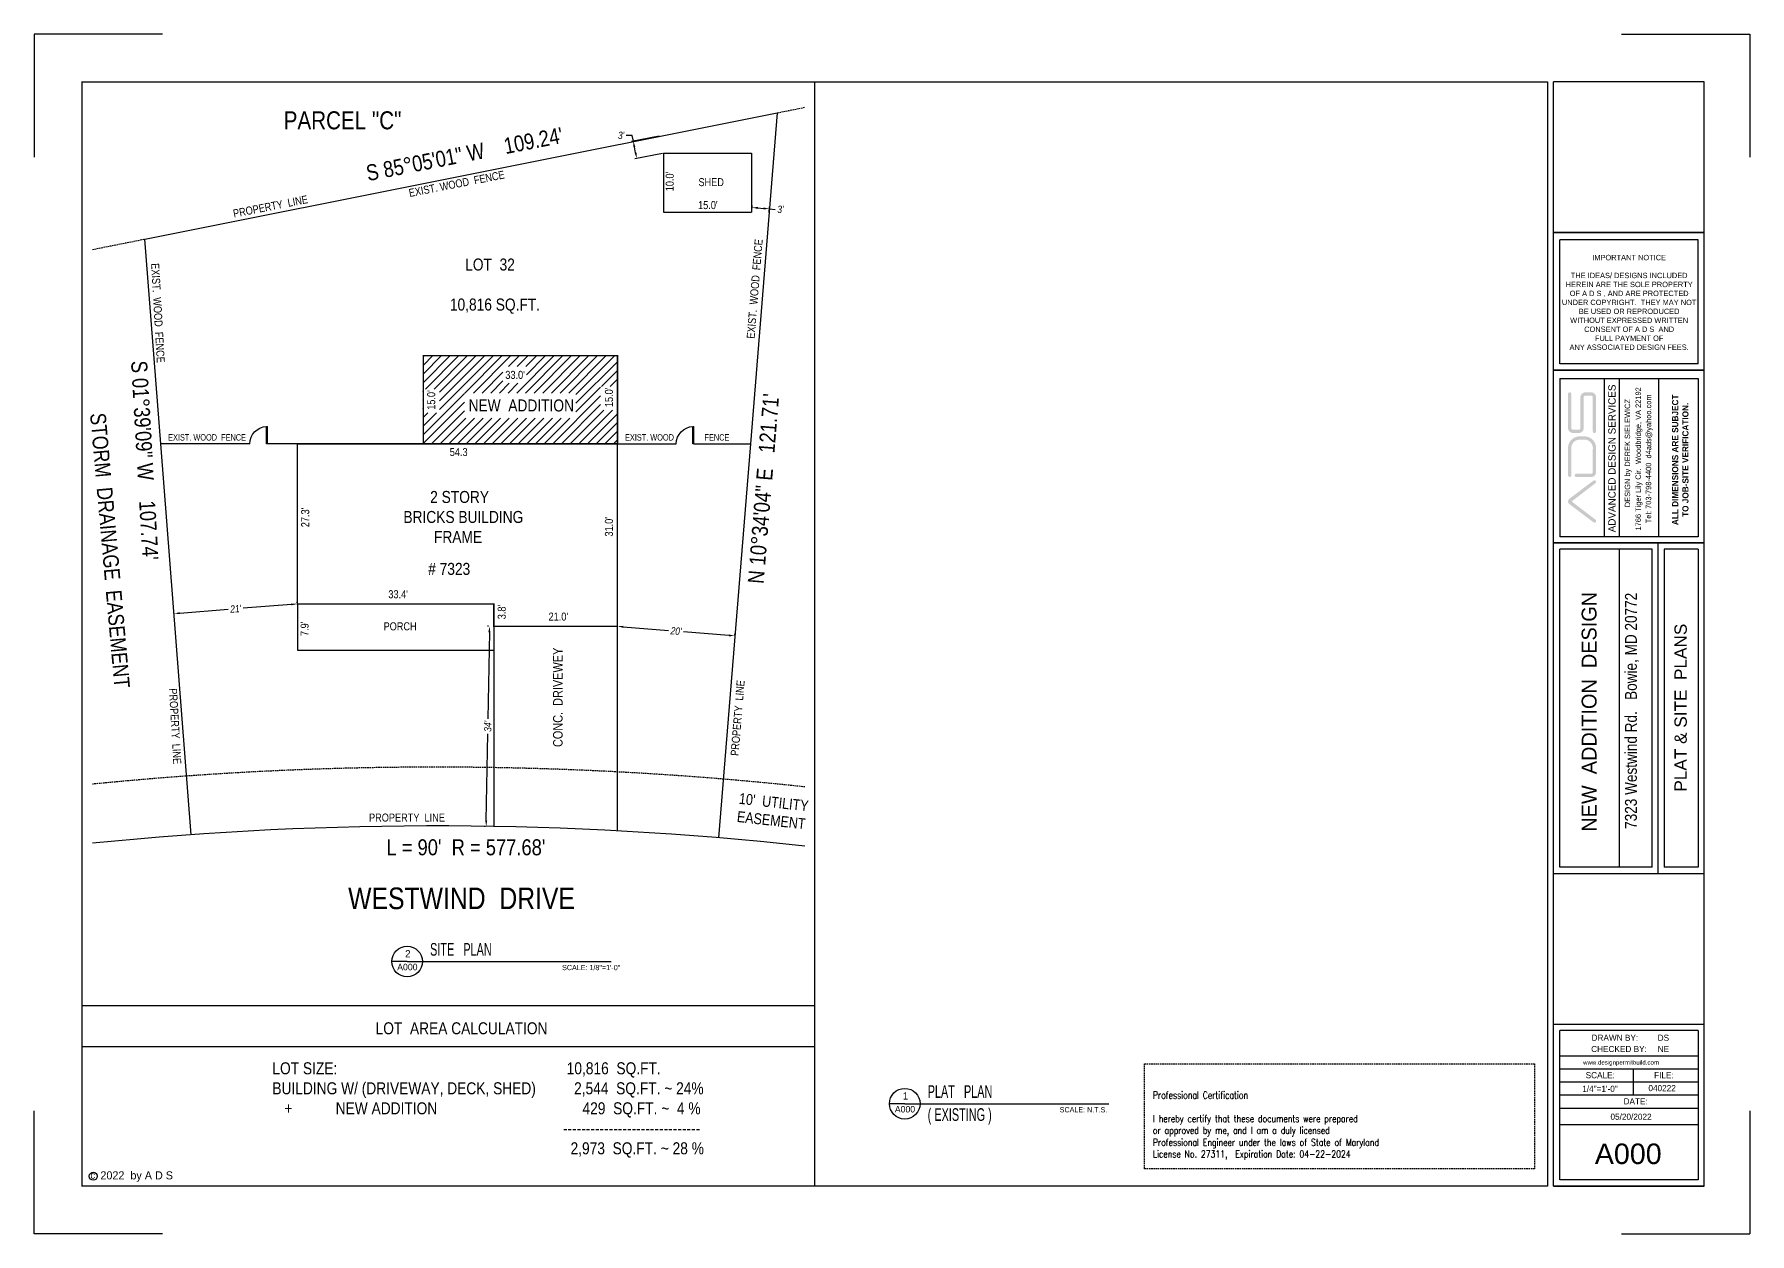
# Model space of a CAD drawing. Header units: inches. Extents: x -1842 to 12195, y -2228 to 2193.
# Drawn here: x -1842 to 1656, y -2228 to 219 of the extents above; entities that cross this region are included whole.
import ezdxf

# ---------------------------------------------------------------- set-up
doc = ezdxf.new("R2010")
doc.units = ezdxf.units.IN
doc.header["$LTSCALE"] = 6
doc.header["$MEASUREMENT"] = 0
doc.linetypes.add('DASHED', pattern=[0.75, 0.5, -0.25])
for name, color, linetype in [('FENCE', 7, 'FENCELINE2'), ('Layer1', 240, 'Continuous'), ('Title Block', 7, 'Continuous'), ('TITLES', 3, 'Continuous'), ('windows', 4, 'Continuous')]:
    doc.layers.add(name, color=color, linetype=linetype)
doc.styles.add('ARCH', font='romans.shx', dxfattribs={"width": 0.75, "height": 8})
doc.styles.add('HS-DESIGN-PLAN', font='GOTHIC.TTF', dxfattribs={"height": 0.09375})
doc.styles.add('HS-DESIGN-TTLB', font='GOTHIC.TTF')
doc.styles.add('MtXpl_Arial_Narrow', font='ARIALNI.TTF')
doc.styles.get("Standard").update_dxf_attribs({"font": 'ARIALN.TTF'})
doc.styles.add('TAGS', font='romans', dxfattribs={"width": 0.8})
doc.linetypes.add('FENCELINE2', pattern='A,0.25,-0.1,[132,ltypeshp.shx,S=0.1,R=0,X=-0.1,Y=0],-0.1,1', length=1.45)
doc.dimstyles.new('Copy of HALFDIMS', dxfattribs={"dimtxt": 15, "dimasz": 12, "dimexe": 4, "dimexo": 2, "dimgap": 4, "dimtad": 0, "dimtoh": 1, "dimdec": 0, "dimzin": 0, "dimdsep": 46, "dimlunit": 4, "dimtxsty": 'MtXpl_Arial_Narrow', "dimcen": 1, "dimclrd": 256, "dimclre": 256, "dimclrt": 256, "dimadec": 0, "dimazin": 0, "dimtfac": 1, "dimtdec": 0, "dimtofl": 0, "dimtmove": 0, "dimatfit": 3, "dimfxl": 1, "dimtfillclr": 3, "dimfrac": 2, "dimtolj": 1, "dimtzin": 0, "dimarcsym": 0})

# ---------------------------------------------------------------- blocks, each defined once
blk = doc.blocks.new('*D115')
at = {"layer": 'Defpoints', "color": 0, "transparency": 16777216}
for p in [(-343, -137), (-379.3, -143.6), (-343.7, -146.4)]:
    blk.add_point(p, dxfattribs=at)
at = {"layer": 'Title Block', "lineweight": -2, "transparency": 16777216}
for p, q in [((-379.1, -141.6), (-378.2, -130.2)), ((-366.5, -135.1), (-354.9, -136.1)), ((-343.6, -144.5), (-342.6, -133.1)), ((-343, -137), (-331, -138))]:
    blk.add_line(p, q, dxfattribs=at)
at = {"layer": 'Title Block', "transparency": 16777216}
for points in [[(-366.4, -133.1), (-366.7, -137.1), (-378.5, -134.2)], [(-354.8, -134.1), (-355.1, -138.1), (-343, -137)]]:
    blk.add_solid(points, dxfattribs=at)
at = {"layer": 'Title Block', "transparency": 16777216, "insert": (-320.5, -138), "char_height": 15, "attachment_point": 5, "style": 'MtXpl_Arial_Narrow'}
blk.add_mtext("\\A1;3'", dxfattribs=at)
blk = doc.blocks.new('*D116')
at = {"layer": 'Defpoints', "color": 0, "transparency": 16777216}
for p in [(-653.1, -988.7), (-413.7, -1008.2), (-413.7, -1008.2)]:
    blk.add_point(p, dxfattribs=at)
at = {"layer": 'Title Block', "lineweight": -2, "transparency": 16777216}
for p, q in [((-653.3, -990.7), (-653.5, -992.7)), ((-641.2, -989.7), (-548.6, -997.2)), ((-425.7, -1007.2), (-518.2, -999.7)), ((-413.5, -1006.2), (-413.4, -1004.2))]:
    blk.add_line(p, q, dxfattribs=at)
at = {"layer": 'Title Block', "transparency": 16777216}
for points in [[(-641, -987.7), (-641.3, -991.7), (-653.1, -988.7)], [(-425.5, -1005.2), (-425.8, -1009.2), (-413.7, -1008.2)]]:
    blk.add_solid(points, dxfattribs=at)
at = {"layer": 'Title Block', "transparency": 16777216, "insert": (-533.4, -998.4), "char_height": 15, "attachment_point": 5, "rotation": 355.3581, "style": 'MtXpl_Arial_Narrow'}
blk.add_mtext("\\A1;20'", dxfattribs=at)
blk = doc.blocks.new('*D117')
at = {"layer": 'Defpoints', "color": 0, "transparency": 16777216}
for p in [(-914.1, -988.7), (-920.8, -1397), (-920.8, -1397)]:
    blk.add_point(p, dxfattribs=at)
at = {"layer": 'Title Block', "lineweight": -2, "transparency": 16777216}
for p, q in [((-916.1, -988.7), (-918.1, -988.7)), ((-914.3, -1000.7), (-917.2, -1177.5)), ((-920.6, -1385), (-917.7, -1208.2)), ((-922.8, -1396.9), (-924.8, -1396.9))]:
    blk.add_line(p, q, dxfattribs=at)
at = {"layer": 'Title Block', "transparency": 16777216}
for points in [[(-916.3, -1000.7), (-912.3, -1000.7), (-914.1, -988.7)], [(-922.6, -1385), (-918.6, -1385), (-920.8, -1397)]]:
    blk.add_solid(points, dxfattribs=at)
at = {"layer": 'Title Block', "transparency": 16777216, "insert": (-917.4, -1192.8), "char_height": 15, "attachment_point": 5, "rotation": 89.0676, "style": 'MtXpl_Arial_Narrow'}
blk.add_mtext("\\A1;34'", dxfattribs=at)
blk = doc.blocks.new('*D118')
at = {"layer": 'Defpoints', "color": 0, "transparency": 16777216}
for p in [(-1305.9, -943.1), (-1557.6, -962.7), (-1557.6, -962.7)]:
    blk.add_point(p, dxfattribs=at)
at = {"layer": 'Title Block', "lineweight": -2, "transparency": 16777216}
for p, q in [((-1317.9, -944), (-1416.5, -951.7)), ((-1306.1, -941.1), (-1306.2, -939.1)), ((-1557.7, -960.7), (-1557.9, -958.7)), ((-1545.6, -961.8), (-1447, -954.1))]:
    blk.add_line(p, q, dxfattribs=at)
at = {"layer": 'Title Block', "transparency": 16777216}
for points in [[(-1318.1, -942.1), (-1317.7, -946), (-1305.9, -943.1)], [(-1545.8, -959.8), (-1545.4, -963.8), (-1557.6, -962.7)]]:
    blk.add_solid(points, dxfattribs=at)
at = {"layer": 'Title Block', "transparency": 16777216, "insert": (-1431.7, -952.9), "char_height": 15, "attachment_point": 5, "rotation": 4.4482, "style": 'MtXpl_Arial_Narrow'}
blk.add_mtext("\\A1;21'", dxfattribs=at)
blk = doc.blocks.new('*D119')
at = {"layer": 'Defpoints', "color": 0, "transparency": 16777216}
for p in [(-620.6, 1.2), (-565.9, 12), (-558.9, -23.6)]:
    blk.add_point(p, dxfattribs=at)
at = {"layer": 'Title Block', "lineweight": -2, "transparency": 16777216}
for p, q in [((-623, 13), (-635, 13)), ((-567.9, 11.6), (-624.6, 0.5)), ((-620.6, 1.2), (-623, 13)), ((-616, -22.6), (-618.3, -10.5)), ((-560.9, -24), (-617.6, -35.1))]:
    blk.add_line(p, q, dxfattribs=at)
at = {"layer": 'Title Block', "transparency": 16777216}
for points in [[(-616.4, -10.2), (-620.3, -10.9), (-620.6, 1.2)], [(-614, -22.2), (-617.9, -23), (-613.6, -34.4)]]:
    blk.add_solid(points, dxfattribs=at)
at = {"layer": 'Title Block', "transparency": 16777216, "insert": (-645.5, 13), "char_height": 15, "attachment_point": 5, "style": 'MtXpl_Arial_Narrow'}
blk.add_mtext("\\A1;3'", dxfattribs=at)
blk = doc.blocks.new('door')
at = {"layer": 'windows'}
for p, q in [((9950.3, 7178.9), (9948.6, 7178.9)), ((9948.6, 7178.9), (9948.6, 7147)), ((9950.3, 7178.9), (9948.6, 7178.9)), ((9950.3, 7178.9), (9950.3, 7147)), ((9948.6, 7147), (9950.3, 7147))]:
    blk.add_line(p, q, dxfattribs=at)
blk.add_arc((9950.3, 7178.9), 31.9, 180, 266.8995, dxfattribs=at)

msp = doc.modelspace()

# ---------------------------------------------------------------- hatches: boundary and pattern name
at = {"layer": 'Title Block'}
h = msp.add_hatch(dxfattribs=at)
h.set_pattern_fill('ANSI31', color=256, scale=100)
h.set_pattern_definition([(45, (-2433.31, -1433.854), (-8.838835, 8.838835), [])])
h.paths.add_polyline_path([(-652.9346497, -436.5184314), (-1048.9346497, -436.5184314), (-1048.9346497, -616.5184314), (-653.1346497, -616.5184314)])
h.paths.add_polyline_path([(-886.5759258, -492.8256868), (-838.4342365, -492.8256868), (-838.4342365, -458.8459376), (-886.5759258, -458.8459376)], flags=16)
h.paths.add_polyline_path([(-653.3317017, -547.6111922), (-653.3317017, -499.469503), (-687.3114508, -499.469503), (-687.3114508, -547.6111922)], flags=16)
h.paths.add_polyline_path([(-1015.8113141, -553.0667481), (-1015.8113141, -504.9250588), (-1049.7910632, -504.9250588), (-1049.7910632, -553.0667481)])
h.paths.add_polyline_path([(-964.8940793, -563.8997777), (-737.6517231, -563.8997777), (-737.6517231, -512.9301539), (-964.8940793, -512.9301539)], flags=16)
h = msp.add_hatch(color=256, dxfattribs=at)
h.paths.add_polyline_path([(1341.8517415, -696.8232502, 0.1912949762), (1343.1877018, -694.7532386), (1343.1877018, -693.459146, 0.1065363828), (1342.6305139, -692.1679068, 0.1989123674), (1340.4641313, -690.8143675), (1339.3627808, -690.8143675, 0.1139636446), (1337.9751705, -691.3891344), (1288.8156239, -728.5453908, 0.5149988252), (1288.8156239, -739.4136223), (1337.9751705, -776.5698787, 0.1139636446), (1339.3627808, -777.1446457), (1340.4641313, -777.1446457, 0.1989123674), (1342.6305139, -775.7911063, 0.1065363829), (1343.1877018, -774.4998671), (1343.1877018, -773.2057745, 0.1912949762), (1341.8517415, -771.1357629), (1295.0228858, -735.3668252, -0.5343557179), (1295.0228858, -732.592188)])
h.paths.add_polyline_path([(1333.1750005, -684.1392333, 0.4142135624), (1343.1877018, -674.126532), (1343.1877018, -627.8470589, 0.440849221), (1319.8247322, -601.1465222), (1309.3800303, -601.1465222, 0.440849221), (1286.0170607, -627.8470589), (1286.0170607, -680.8016662, 0.4142135624), (1289.3546278, -684.1392333, 0.4142135624), (1292.6921949, -680.8016662), (1292.6921949, -627.8470589, -0.4500136067), (1309.3800303, -607.8216563), (1319.8247322, -607.8216563, -0.4500136067), (1336.5125676, -627.8470589), (1336.5125676, -674.126532, -0.4142135624), (1333.1750005, -677.4640991), (1302.7048961, -677.4640991, 0.4142135624), (1299.367329, -680.8016662, 0.4142135624), (1302.7048961, -684.1392333)])
h.paths.add_polyline_path([(1311.2648141, -584.2631219, -0.4142135624), (1307.9272471, -587.6006889), (1296.029762, -587.6006889, -0.4142135624), (1292.6921949, -584.2631219), (1292.6921949, -514.6206791, 0.4142135624), (1289.3546278, -511.283112, 0.4142135624), (1286.0170607, -514.6206791), (1286.0170607, -584.2631219, 0.4142135624), (1296.029762, -594.2758231), (1307.9272471, -594.2758231, 0.4142135624), (1317.9399483, -584.2631219), (1317.9399483, -521.2958133, -0.4142135624), (1321.2775154, -517.9582462), (1333.1750005, -517.9582462, -0.4142135624), (1336.5125676, -521.2958133), (1336.5125676, -590.938256, 0.4142135624), (1339.8501347, -594.2758231, 0.4142135624), (1343.1877018, -590.938256), (1343.1877018, -521.2958133, 0.4142135624), (1333.1750005, -511.283112), (1321.2775154, -511.283112, 0.4142135624), (1311.2648141, -521.2958133)])
h = msp.add_hatch(color=256, dxfattribs=at)
h.paths.add_polyline_path([(1341.8517415, -696.8232502, 0.1912949762), (1343.1877018, -694.7532386), (1343.1877018, -693.459146, 0.1065363828), (1342.6305139, -692.1679068, 0.1989123674), (1340.4641313, -690.8143675), (1339.3627808, -690.8143675, 0.1139636446), (1337.9751705, -691.3891344), (1288.8156239, -728.5453908, 0.5149988252), (1288.8156239, -739.4136223), (1337.9751705, -776.5698787, 0.1139636446), (1339.3627808, -777.1446457), (1340.4641313, -777.1446457, 0.1989123674), (1342.6305139, -775.7911063, 0.1065363829), (1343.1877018, -774.4998671), (1343.1877018, -773.2057745, 0.1912949762), (1341.8517415, -771.1357629), (1295.0228858, -735.3668252, -0.5343557179), (1295.0228858, -732.592188)])
h.paths.add_polyline_path([(1333.1750005, -684.1392333, 0.4142135624), (1343.1877018, -674.126532), (1343.1877018, -627.8470589, 0.440849221), (1319.8247322, -601.1465222), (1309.3800303, -601.1465222, 0.440849221), (1286.0170607, -627.8470589), (1286.0170607, -680.8016662, 0.4142135624), (1289.3546278, -684.1392333, 0.4142135624), (1292.6921949, -680.8016662), (1292.6921949, -627.8470589, -0.4500136067), (1309.3800303, -607.8216563), (1319.8247322, -607.8216563, -0.4500136067), (1336.5125676, -627.8470589), (1336.5125676, -674.126532, -0.4142135624), (1333.1750005, -677.4640991), (1302.7048961, -677.4640991, 0.4142135624), (1299.367329, -680.8016662, 0.4142135624), (1302.7048961, -684.1392333)])
h.paths.add_polyline_path([(1311.2648141, -584.2631219, -0.4142135624), (1307.9272471, -587.6006889), (1296.029762, -587.6006889, -0.4142135624), (1292.6921949, -584.2631219), (1292.6921949, -514.6206791, 0.4142135624), (1289.3546278, -511.283112, 0.4142135624), (1286.0170607, -514.6206791), (1286.0170607, -584.2631219, 0.4142135624), (1296.029762, -594.2758231), (1307.9272471, -594.2758231, 0.4142135624), (1317.9399483, -584.2631219), (1317.9399483, -521.2958133, -0.4142135624), (1321.2775154, -517.9582462), (1333.1750005, -517.9582462, -0.4142135624), (1336.5125676, -521.2958133), (1336.5125676, -590.938256, 0.4142135624), (1339.8501347, -594.2758231, 0.4142135624), (1343.1877018, -590.938256), (1343.1877018, -521.2958133, 0.4142135624), (1333.1750005, -511.283112), (1321.2775154, -511.283112, 0.4142135624), (1311.2648141, -521.2958133)])

# ---------------------------------------------------------------- linework, layer by layer
for p, q in [((-1082.0087251, -1672.6680744), (-1113.2695021, -1672.6680744)), ((-1082.0087251, -1672.6680744), (-1113.2695021, -1672.6680744)), ((-1082.0087251, -1672.6680744), (-665.6163921, -1672.6680744)), ((-1082.0087251, -1672.6680744), (-665.6163921, -1672.6680744)), ((-66.9890807, -1962.7869088), (-98.2498577, -1962.7869088)), ((-66.9890807, -1962.7869088), (-98.2498577, -1962.7869088)), ((-66.9890807, -1962.7869088), (349.4032523, -1962.7869088)), ((-66.9890807, -1962.7869088), (349.4032523, -1962.7869088))]:
    msp.add_line(p, q)
msp.add_lwpolyline([(-1746.1379559, 122.020043), (1243.9805135, 122.020043), (1243.9805135, -2130.8783999), (-1746.1379559, -2130.8783999)])
at = {"const_width": 1}
msp.add_lwpolyline([(-1745.3379559, -2130.8783999), (-1745.3379559, 122.020043)], dxfattribs=at)
msp.add_lwpolyline([(-1745.3379559, -2130.8783999), (-1745.3379559, 122.020043)], dxfattribs=at)
for centre in [(-1082.0087251, -1672.6680744), (-1082.0087251, -1672.6680744), (-66.9890807, -1962.7869088), (-66.9890807, -1962.7869088)]:
    msp.add_circle(centre, 31.260777)
at = {"layer": 'FENCE'}
for p, q in [((-1617.0092674, -198.5328912), (-327.0533982, 59.0065751)), ((-327.0533982, 59.0065751), (-381.9025019, -616.5184314)), ((-1584.4932856, -616.5184314), (-1617.0092674, -198.5328912)), ((-1403.0632604, -616.5184314), (-1584.4932856, -616.5184314)), ((-1305.9346497, -616.5184314), (-1367.0632604, -616.5184314)), ((-653.1346497, -616.5184314), (-533.2775353, -616.5184314)), ((-497.2775353, -616.5184314), (-381.9025019, -616.5184314))]:
    msp.add_line(p, q, dxfattribs=at)
at = {"layer": 'Title Block'}
for p, q in [((-1580.8847059, 219.173963), (-1842.4918759, 219.173963)), ((-1580.8847059, 219.173963), (-1842.4918759, 219.173963)), ((-1580.8847059, 219.173963), (-1842.4918759, 219.173963)), ((-1580.8847059, 219.173963), (-1842.4918759, 219.173963)), ((-1580.8847059, 219.173963), (-1842.4918759, 219.173963)), ((-1580.8847059, 219.173963), (-1842.4918759, 219.173963)), ((-1842.4918759, 219.173963), (-1842.4918759, -31.806997)), ((-1842.4918759, 219.173963), (-1842.4918759, -31.806997)), ((-1842.4918759, 219.173963), (-1842.4918759, -31.806997)), ((-1842.4918759, 219.173963), (-1842.4918759, -31.806997)), ((-1580.8847059, 219.173963), (-1842.4918759, 219.173963)), ((-1580.8847059, 219.173963), (-1842.4918759, 219.173963)), ((-1580.8847059, 219.173963), (-1842.4918759, 219.173963)), ((-1580.8847059, 219.173963), (-1842.4918759, 219.173963)), ((-1580.8847059, 219.173963), (-1842.4918759, 219.173963)), ((-1580.8847059, 219.173963), (-1842.4918759, 219.173963)), ((-1842.4918759, 219.173963), (-1842.4918759, -31.806997)), ((-1842.4918759, 219.173963), (-1842.4918759, -31.806997)), ((-1842.4918759, 219.173963), (-1842.4918759, -31.806997)), ((-1842.4918759, 219.173963), (-1842.4918759, -31.806997)), ((1394.89283, 219.173963), (1656.5, 219.173963)), ((1394.89283, 219.173963), (1656.5, 219.173963)), ((1394.89283, 219.173963), (1656.5, 219.173963)), ((1394.89283, 219.173963), (1656.5, 219.173963)), ((1394.89283, 219.173963), (1656.5, 219.173963)), ((1394.89283, 219.173963), (1656.5, 219.173963)), ((1394.89283, 219.173963), (1656.5, 219.173963)), ((1394.89283, 219.173963), (1656.5, 219.173963)), ((1394.89283, 219.173963), (1656.5, 219.173963)), ((1394.89283, 219.173963), (1656.5, 219.173963)), ((1394.89283, 219.173963), (1656.5, 219.173963)), ((1656.5, 219.173963), (1656.5, -31.806997)), ((1656.5, 219.173963), (1656.5, -31.806997)), ((1656.5, 219.173963), (1656.5, -31.806997)), ((1656.5, 219.173963), (1656.5, -31.806997)), ((1656.5, 219.173963), (1656.5, -31.806997)), ((1656.5, 219.173963), (1656.5, -31.806997)), ((1656.5, 219.173963), (1656.5, -31.806997)), ((1656.5, 219.173963), (1656.5, -31.806997)), ((1656.5, 219.173963), (1656.5, -31.806997)), ((1656.5, 219.173963), (1656.5, -31.806997)), ((1656.5, 219.173963), (1656.5, -31.806997)), ((1656.5, 219.173963), (1656.5, -31.806997)), ((1656.5, 219.173963), (1656.5, -31.806997)), ((1656.5, 219.173963), (1656.5, -31.806997)), ((1656.5, 219.173963), (1656.5, -31.806997)), ((1656.5, 219.173963), (1656.5, -31.806997)), ((1656.5, 219.173963), (1656.5, -31.806997)), ((1656.5, 219.173963), (1656.5, -31.806997)), ((1656.5, 219.173963), (1656.5, -31.806997)), ((1656.5, 219.173963), (1656.5, -31.806997)), ((1656.5, 219.173963), (1656.5, -31.806997)), ((1656.5, 219.173963), (1656.5, -31.806997)), ((1656.5, 219.173963), (1656.5, -31.806997)), ((1656.5, 219.173963), (1656.5, -31.806997)), ((1656.5, 219.173963), (1656.5, -31.806997)), ((1656.5, 219.173963), (1656.5, -31.806997)), ((1656.5, 219.173963), (1656.5, -31.806997)), ((1656.5, 219.173963), (1656.5, -31.806997)), ((1656.5, 219.173963), (1656.5, -31.806997)), ((1656.5, 219.173963), (1656.5, -31.806997)), ((-1745.3379559, 122.020043), (-1745.3379559, -2130.8783999)), ((-251.0787212, 122.020043), (-251.0787212, -2130.8783999)), ((1256.6307635, -2130.8784198), (1256.6307635, 122.0200231)), ((1563.8607635, 122.0200231), (1256.6307635, 122.0200231)), ((1563.8607635, -2130.8784198), (1563.8607635, 122.0200231)), ((-558.9140555, -23.5934316), (-379.2659008, -23.5934316)), ((-558.9140555, -23.5934316), (-558.9140555, -143.5625039)), ((-379.2659008, -23.5934316), (-379.2659008, -143.5625039)), ((-558.9140555, -143.5625039), (-379.2659008, -143.5625039)), ((1256.6307635, -185.3449769), (1563.8607635, -185.3449769)), ((1256.6307635, -185.3449769), (1563.8607635, -185.3449769)), ((1256.6307635, -185.3449769), (1563.8607635, -185.3449769)), ((1256.6307635, -185.3449769), (1563.8607635, -185.3449769)), ((1563.8607635, -185.3449769), (1256.6307635, -185.3449769)), ((1269.1707635, -453.1624769), (1269.1707635, -200.5199769)), ((1551.3207635, -200.5199769), (1269.1707635, -200.5199769)), ((1269.1707635, -453.1624769), (1269.1707635, -200.5199769)), ((1551.3207635, -453.1624769), (1551.3207635, -200.5199769)), ((1551.3207635, -453.1624769), (1269.1707635, -453.1624769)), ((-1048.9346497, -616.5184314), (-1048.9346497, -460.5184314)), ((-653.1346497, -616.5184314), (-653.1346497, -460.5184314)), ((1256.6307635, -466.3449769), (1563.8607635, -466.3449769)), ((1256.6307635, -466.3449769), (1563.8607635, -466.3449769)), ((1256.6307635, -466.3449769), (1563.8607635, -466.3449769)), ((1563.8607635, -466.3449769), (1256.6307635, -466.3449769)), ((1269.2810135, -483.1624769), (1551.3207635, -483.1624769)), ((1269.2810135, -483.1624769), (1269.2810135, -806.1709754)), ((1269.2810135, -483.1624769), (1269.2810135, -806.1709754)), ((1360.3439581, -806.1709754), (1360.3439581, -483.1624769)), ((1360.3439581, -806.1709754), (1360.3439581, -483.1624769)), ((1390.8524218, -806.1709754), (1390.8524218, -483.1624769)), ((1390.8524218, -806.1709754), (1390.8524218, -483.1624769)), ((1470.8524218, -806.1709754), (1470.8524218, -483.1624769)), ((1470.8524218, -806.1709754), (1470.8524218, -483.1624769)), ((1551.3207635, -483.1624769), (1551.3207635, -806.1709754)), ((-1522.4581638, -1413.9657927), (-1584.4932856, -616.5184314)), ((-1305.9346497, -616.5184314), (-653.1346497, -616.5184314)), ((-1305.9346497, -943.1184314), (-1305.9346497, -616.5184314)), ((-677.1346497, -616.5184314), (-653.1346497, -616.5184314)), ((-653.1346497, -988.7184314), (-653.1346497, -616.5184314)), ((-381.9025019, -616.5184314), (-447.153522, -1420.1540937)), ((1256.6307635, -818.7109754), (1563.8607635, -818.7109754)), ((1256.6307635, -818.7109754), (1563.8607635, -818.7109754)), ((1563.8607635, -818.7109754), (1256.6307635, -818.7109754)), ((1551.3207635, -806.1709754), (1269.1707635, -806.1709754)), ((1269.1707635, -1480.2954348), (1269.1707635, -831.2509754)), ((1457.2707635, -831.2509754), (1269.1707635, -831.2509754)), ((1390.8124598, -1480.2954348), (1390.8124598, -831.2509754)), ((1457.2707635, -1480.2954348), (1457.2707635, -831.2509754)), ((1469.8107635, -1492.8354348), (1469.8107635, -818.7109754)), ((1551.3207635, -831.2509754), (1482.3507635, -831.2509754)), ((1482.3507635, -831.2509754), (1482.3507635, -1480.2954348)), ((1551.3207635, -831.2509754), (1551.3207635, -1480.2954348)), ((-1305.9346497, -943.1184314), (-905.1346497, -943.1184314)), ((-1305.9346497, -943.1184314), (-1305.9346497, -1037.1184314)), ((-905.1346497, -988.7184314), (-905.1346497, -943.1184314)), ((-905.1346497, -988.7184314), (-653.1346497, -988.7184314)), ((-905.1346497, -988.7184314), (-905.1346497, -1037.1184314)), ((-905.1346497, -988.7184314), (-905.1346497, -1397.0925504)), ((-653.1346497, -1406.0220987), (-653.1346497, -988.7184314)), ((-1305.9346497, -1037.1184314), (-905.1346497, -1037.1184314)), ((1256.6307635, -1492.8354348), (1563.8607635, -1492.8354348)), ((1256.6307635, -1492.8354348), (1563.8607635, -1492.8354348)), ((1457.2707635, -1480.2954348), (1269.1707635, -1480.2954348)), ((1551.3207635, -1480.2954348), (1482.3507635, -1480.2954348)), ((-251.0787212, -1762.9325828), (-1745.3379559, -1762.9325828)), ((1256.6307635, -1800.5579348), (1563.8607635, -1800.5579348)), ((1269.1707635, -1865.746074), (1269.1707635, -1813.0979348)), ((1551.3207635, -1813.0979348), (1269.1707635, -1813.0979348)), ((1551.3207635, -1813.0979348), (1551.3207635, -1865.746074)), ((-251.0787212, -1846.8574921), (-1745.3379559, -1846.8574921)), ((1269.1707635, -2118.3384198), (1269.1707635, -1865.746074)), ((1551.3207635, -1865.746074), (1269.1707635, -1865.746074)), ((1551.3207635, -1865.746074), (1551.3207635, -2118.3384198)), ((1551.3207635, -1892.393574), (1269.1707635, -1892.393574)), ((1551.3207635, -1919.041074), (1269.1707635, -1919.041074)), ((1419.2707635, -1945.688574), (1419.2707635, -1892.393574)), ((1551.3207635, -1945.688574), (1269.1707635, -1945.688574)), ((-1842.4918759, -2228.0323199), (-1842.4918759, -1977.0513599)), ((-1842.4918759, -2228.0323199), (-1842.4918759, -1977.0513599)), ((-1842.4918759, -2228.0323199), (-1842.4918759, -1977.0513599)), ((-1842.4918759, -2228.0323199), (-1842.4918759, -1977.0513599)), ((-1842.4918759, -2228.0323199), (-1842.4918759, -1977.0513599)), ((-1842.4918759, -2228.0323199), (-1842.4918759, -1977.0513599)), ((-1842.4918759, -2228.0323199), (-1842.4918759, -1977.0513599)), ((-1842.4918759, -2228.0323199), (-1842.4918759, -1977.0513599)), ((1551.3207635, -1972.336074), (1269.1707635, -1972.336074)), ((1656.5, -1977.0513599), (1656.5, -2228.0323199)), ((1656.5, -1977.0513599), (1656.5, -2228.0323199)), ((1656.5, -1977.0513599), (1656.5, -2228.0323199)), ((1656.5, -1977.0513599), (1656.5, -2228.0323199)), ((1656.5, -1977.0513599), (1656.5, -2228.0323199)), ((1656.5, -1977.0513599), (1656.5, -2228.0323199)), ((1656.5, -1977.0513599), (1656.5, -2228.0323199)), ((1656.5, -1977.0513599), (1656.5, -2228.0323199)), ((1656.5, -1977.0513599), (1656.5, -2228.0323199)), ((1656.5, -1977.0513599), (1656.5, -2228.0323199)), ((1656.5, -1977.0513599), (1656.5, -2228.0323199)), ((1656.5, -1977.0513599), (1656.5, -2228.0323199)), ((1656.5, -1977.0513599), (1656.5, -2228.0323199)), ((1656.5, -1977.0513599), (1656.5, -2228.0323199)), ((1656.5, -1977.0513599), (1656.5, -2228.0323199)), ((1656.5, -1977.0513599), (1656.5, -2228.0323199)), ((1656.5, -1977.0513599), (1656.5, -2228.0323199)), ((1656.5, -1977.0513599), (1656.5, -2228.0323199)), ((1656.5, -1977.0513599), (1656.5, -2228.0323199)), ((1656.5, -1977.0513599), (1656.5, -2228.0323199)), ((1656.5, -1977.0513599), (1656.5, -2228.0323199)), ((1656.5, -1977.0513599), (1656.5, -2228.0323199)), ((1656.5, -1977.0513599), (1656.5, -2228.0323199)), ((1656.5, -1977.0513599), (1656.5, -2228.0323199)), ((1656.5, -1977.0513599), (1656.5, -2228.0323199)), ((1656.5, -1977.0513599), (1656.5, -2228.0323199)), ((1656.5, -1977.0513599), (1656.5, -2228.0323199)), ((1656.5, -1977.0513599), (1656.5, -2228.0323199)), ((1656.5, -1977.0513599), (1656.5, -2228.0323199)), ((1656.5, -1977.0513599), (1656.5, -2228.0323199)), ((1551.3207635, -2005.9374688), (1269.1707635, -2005.9374688)), ((1256.6307635, -2130.8784198), (1563.8607635, -2130.8784198)), ((1256.6307635, -2130.8784198), (1563.8607635, -2130.8784198)), ((1256.6307635, -2130.8784198), (1563.8607635, -2130.8784198)), ((1256.6307635, -2130.8784198), (1563.8607635, -2130.8784198)), ((1563.8607635, -2130.8784198), (1256.6307635, -2130.8784198)), ((1551.3207635, -2118.3384198), (1269.2810135, -2118.3384198)), ((-1580.8847059, -2228.0323199), (-1842.4918759, -2228.0323199)), ((-1580.8847059, -2228.0323199), (-1842.4918759, -2228.0323199)), ((-1580.8847059, -2228.0323199), (-1842.4918759, -2228.0323199)), ((-1580.8847059, -2228.0323199), (-1842.4918759, -2228.0323199)), ((-1580.8847059, -2228.0323199), (-1842.4918759, -2228.0323199)), ((-1580.8847059, -2228.0323199), (-1842.4918759, -2228.0323199)), ((-1580.8847059, -2228.0323199), (-1842.4918759, -2228.0323199)), ((-1580.8847059, -2228.0323199), (-1842.4918759, -2228.0323199)), ((-1580.8847059, -2228.0323199), (-1842.4918759, -2228.0323199)), ((-1580.8847059, -2228.0323199), (-1842.4918759, -2228.0323199)), ((-1580.8847059, -2228.0323199), (-1842.4918759, -2228.0323199)), ((-1580.8847059, -2228.0323199), (-1842.4918759, -2228.0323199)), ((1394.89283, -2228.0323199), (1656.5, -2228.0323199)), ((1394.89283, -2228.0323199), (1656.5, -2228.0323199)), ((1394.89283, -2228.0323199), (1656.5, -2228.0323199)), ((1394.89283, -2228.0323199), (1656.5, -2228.0323199)), ((1394.89283, -2228.0323199), (1656.5, -2228.0323199)), ((1394.89283, -2228.0323199), (1656.5, -2228.0323199)), ((1394.89283, -2228.0323199), (1656.5, -2228.0323199)), ((1394.89283, -2228.0323199), (1656.5, -2228.0323199)), ((1394.89283, -2228.0323199), (1656.5, -2228.0323199)), ((1394.89283, -2228.0323199), (1656.5, -2228.0323199)), ((1394.89283, -2228.0323199), (1656.5, -2228.0323199))]:
    msp.add_line(p, q, dxfattribs=at)
at = {"layer": 'Title Block', "color": 253, "linetype": 'DASHED'}
for p, q in [((-327.0533982, 59.0065751), (-270.7354794, 70.2504379)), ((-1723.515091, -219.7967605), (-1617.0092674, -198.5328912))]:
    msp.add_line(p, q, dxfattribs=at)
at = {"layer": 'Title Block'}
for points, const_width in [([(1256.6307635, 122.0200231), (1563.8607635, 122.0200231)], 1), ([(1256.6307635, -2130.8784198), (1256.6307635, 122.0200231)], 1), ([(1563.8607635, -2130.8784198), (1563.8607635, 122.0200231)], 1), ([(1256.6307635, -185.3449769), (1563.8607635, -185.3449769)], 1), ([(1256.6307635, -185.3449769), (1563.8607635, -185.3449769)], 1), ([(1256.6307635, -466.3449769), (1563.8607635, -466.3449769)], 1), ([(1256.6307635, -466.3449769), (1563.8607635, -466.3449769)], 1), ([(-1305.9346497, -616.5184314), (-1305.9346497, -943.1184314), (-905.1346497, -943.1184314), (-905.1346497, -988.7184314), (-653.1346497, -988.7184314), (-653.1346497, -616.5184314), (-1305.9346497, -616.5184314)], 3), ([(1256.6307635, -818.7109754), (1563.8607635, -818.7109754)], 1), ([(1256.6307635, -818.7109754), (1563.8607635, -818.7109754)], 1), ([(1469.8107635, -1492.8354348), (1469.8107635, -818.7109754)], 1), ([(1256.6307635, -1492.8354348), (1563.8607635, -1492.8354348)], 1), ([(1256.6307635, -1800.5579348), (1563.8607635, -1800.5579348)], 1), ([(1256.6307635, -2130.8784198), (1563.8607635, -2130.8784198)], 1), ([(1256.6307635, -2130.8784198), (1563.8607635, -2130.8784198)], 1), ([(1256.6307635, -2130.8784198), (1563.8607635, -2130.8784198)], 1)]:
    msp.add_lwpolyline(points, dxfattribs=dict(at, const_width=const_width))
at = {"layer": 'Title Block', "const_width": 3}
msp.add_lwpolyline([(-1048.9346497, -616.5184314), (-652.9346497, -616.5184314), (-652.9346497, -436.5184314), (-1048.9346497, -436.5184314)], close=True, dxfattribs=at)
at = {"layer": 'Title Block', "color": 253, "linetype": 'DASHED', "elevation": -287.9982426}
msp.add_lwpolyline([(422.2503881, -1881.6382419), (1217.2503881, -1881.6382419), (1217.2503881, -2095.3607419), (422.2503881, -2095.3607419)], close=True, dxfattribs=at)
at = {"layer": 'Title Block'}
msp.add_circle((-1722.1905985, -2110.6924938), 8.1467349, dxfattribs=at)
at = {"layer": 'Title Block', "color": 253, "linetype": 'DASHED'}
msp.add_arc((-1024.5790921, -8328.2234315), 7052.16, 83.86361910357, 95.68789341629, dxfattribs=at)
at = {"layer": 'Title Block'}
msp.add_arc((-1024.5790921, -8328.2234315), 6932.16, 83.75697578398, 95.78668764557, dxfattribs=at)

# ---------------------------------------------------------------- block references
at = {"layer": 'TITLES', "xscale": -1.12167, "yscale": 1.12167, "zscale": 1.12167, "rotation": 180}
for p in [(-12528.0020137, 7435.8111176), (-11658.2162886, 7435.8111176)]:
    msp.add_blockref('door', p, dxfattribs=at)

# ---------------------------------------------------------------- texts
at = {"attachment_point": 1}
for s, insert, char_height, width in [('\\A1;PARCEL "C"', (-1333.8070965, 62.0575003), 36.72418176, 679.233322173), ('\\A1;SHED', (-487.8129648, -74.3065684), 16.32185856, 301.881476521), ("\\A1;15.0'", (-488.5592854, -121.1084514), 16.32185856, 301.881476521), ('\\A1;    LOT  32\\P\\P10,816 SQ.FT.', (-994.8310256, -238.3194919), 24.48278784, 452.822214782), ("\\A1;33.0'", (-881.7495099, -467.5913809), 16.32185856, 51.749509872), ('\\A1;NEW  ADDITION', (-956.6858322, -525.8813149), 24.48278784, 452.822214782), ('\\A1;EXIST. WOOD  FENCE', (-1569.4976109, -596.6942272), 13.057486848, 241.505181217), ('\\A1;54.3', (-995.0935632, -624.9587706), 16.32185856, 301.881476521), ('\\A1;EXIST. WOOD               FENCE', (-637.5441091, -596.6942272), 13.057486848, 241.505181217), ('\\A1;       2 STORY\\PBRICKS BUILDING\\P        FRAME', (-1089.6230987, -712.6130976), 24.48278784, 452.822214782), ('\\A1;\\pxi-3,l3.31855,t3.31855;# 7323', (-1046.8737732, -859.3344165), 24.48278784, 452.822214782), ("\\A1;33.4'", (-1120.368555, -915.1677918), 16.32185856, 301.881476521), ("\\A1;21.0'", (-793.5629904, -960.7677918), 16.32185856, 301.881476521), ('\\A1;PORCH', (-1130.0677891, -980.6113002), 16.32185856, 301.881476521), ('\\A1;PROPERTY  LINE', (-1159.7298674, -1370.8139362), 16.32185856, 301.881476521), ("\\A1;L = 90'  R = 577.68'", (-1124.207288, -1423.3095269), 32.64371712, 603.762953043), ('\\A1;WESTWIND  DRIVE', (-1202.3028088, -1521.7589037), 44.069018112, 815.079986607), ('\\A1;                           LOT  AREA CALCULATION\\P\\PLOT SIZE:                                                            10,816  SQ.FT.\\PBUILDING W/ (DRIVEWAY, DECK, SHED)          2,544  SQ.FT. ~ 24%\\P\\pxi-3,l4,t4;+^I    NEW ADDITION                                      429  SQ.FT. ~  4 %\\P\\pi0,l0,tz;                                                                            ------------------------------\\P                                                                              2,973  SQ.FT. ~ 28 %', (-1356.9097521, -1796.6891205), 24.48278784, 920.068407804)]:
    msp.add_mtext(s, dxfattribs=dict(at, insert=insert, char_height=char_height, width=width))
for s, insert, char_height, width, rotation in [('\\A1;S 85%%D05\'01" W    109.24\'', (-1168.0742089, -48.4558286), 32.64371712, 603.762953043, 11.103523858), ('\\A1;EXIST. WOOD  FENCE', (-1079.8829374, -96.8768696), 16.32185856, 301.881476521, 11.103523858), ("\\A1;10.0'", (-554.6151611, -101.1195777), 16.32185856, 301.881476521, 90), ('\\A1;PROPERTY  LINE', (-1438.3303906, -138.7955206), 16.32185856, 301.881476521, 11.103523858), ('\\A1;EXIST.  WOOD  FENCE', (-389.6064075, -401.0478342), 16.32185856, 301.881476521, 85.2898837906), ('\\A1;EXIST.  WOOD  FENCE', (-1587.9619444, -247.4227126), 16.32185856, 301.881476521, 273.3009467412), ('\\A1;S 01%%D39\'09" W    107.74\'', (-1612.6090118, -445.7785973), 32.64371712, 603.762953043, 273.3009467412), ("\\A1;15.0'", (-1041.0456199, -546.9822353), 16.32185856, 301.881476521, 90), ("\\A1;15.0'", (-678.5660075, -541.5266795), 16.32185856, 301.881476521, 90), ('\\A1;N 10%%D34\'04" E   121.71\'', (-387.454782, -900.1505209), 32.64371712, 603.762953043, 85.2898837906), ('\\A1;STORM  DRAINAGE  EASEMENT', (-1697.1202924, -552.1759147), 31.827624192, 1832.407664467, 275.0783758626), ("\\A1;27.3'", (-1298.0456199, -786.5518489), 16.32185856, 301.881476521, 90), ("\\A1;31.0'", (-678.5660075, -805.6266795), 16.32185856, 301.881476521, 90), ("\\A1;3.8'", (-897.2456199, -974.3822353), 16.32185856, 301.881476521, 90), ("\\A1;7.9'", (-1299.2789957, -1008.648095), 16.32185856, 301.881476521, 90), ('\\A1;CONC.  DRIVEWEY', (-784.3213842, -1235.0414332), 19.423011686, 359.23895706, 90), ('\\A1;PROPERTY  LINE', (-1551.5080344, -1114.8342891), 16.32185856, 301.881476521, 273.3009467412), ('\\A1;PROPERTY  LINE', (-422.3718787, -1252.2945154), 16.32185856, 301.881476521, 85.2898837906), ("\\A1;10'  UTILITY\\PEASEMENT", (-403.6452561, -1328.6507758), 22.279336934, 1282.685365127, 353.6513767649)]:
    msp.add_mtext(s, dxfattribs=dict(at, insert=insert, char_height=char_height, width=width, rotation=rotation))
for s, insert, char_height, width, style in [('{\\fArial Narrow|b0|i0|c0|p34;SITE   PLAN}', (-1035.2119075, -1634.9408156), 25.8048, 519.249438626, 'ARCH'), ('A000', (-1102.2537991, -1677.2941838), 13.272336, 273.519934743, 'HS-DESIGN-TTLB'), ('{\\fArial Narrow|b0|i0|c0|p34;PLAT   PLAN}', (-20.192263, -1925.05965), 25.8048, 519.249438626, 'ARCH'), ('A000', (-87.2341547, -1967.4130182), 13.272336, 273.519934743, 'HS-DESIGN-TTLB'), ('{\\fArial Narrow|b0|i0|c0|p34;( EXISTING )}', (-20.192263, -1972.05965), 25.8048, 519.249438626, 'ARCH')]:
    msp.add_mtext(s, dxfattribs=dict(at, insert=insert, char_height=char_height, width=width, style=style))
at = {"layer": 'Layer1', "char_height": 0.2, "attachment_point": 1}
for insert in [(1559.8201841, -389.3948853), (1551.3207635, -557.7990801)]:
    msp.add_mtext_dynamic_manual_height_columns('single family residental', width=305.986453134, gutter_width=1, heights=[0], dxfattribs=dict(at, insert=insert))
at = {"layer": 'Title Block'}
for s, insert, char_height, width, attachment_point, style in [('IMPORTANT NOTICE \\P\\P\\pxt2;THE IDEAS/ DESIGNS INCLUDED \\PHEREIN ARE THE SOLE PROPERTY \\POF A D S , AND ARE PROTECTED \\PUNDER COPYRIGHT.  THEY MAY NOT \\PBE USED OR REPRODUCED \\PWITHOUT EXPRESSED WRITTEN \\PCONSENT OF A D S  AND \\PFULL PAYMENT OF \\PANY ASSOCIATED DESIGN FEES.', (1410.6269158, -327.8585167), 10.9725, 2161.113996047, 5, 'HS-DESIGN-PLAN'), ('2', (-1086.0075296, -1649.3871905), 14.74704, 303.911038603, 1, 'HS-DESIGN-TTLB'), ('{\\fArial Narrow|b0|i0|c0|p34;SCALE: 1/8"=1\'-0"}', (-765.9045319, -1679.6591739), 10.6178688, 218.815947794, 1, 'HS-DESIGN-TTLB'), ('CHECKED BY:', (1333.1618784, -1844.8967619), 12.54, 125.890966401, 1, 'HS-DESIGN-TTLB'), ('DRAWN BY:', (1333.9756852, -1821.8833911), 12.54, 100.256369435, 1, 'HS-DESIGN-TTLB'), ('DS', (1468.8171455, -1821.8833911), 12.54, 100.256369435, 1, 'HS-DESIGN-TTLB'), ('NE', (1468.8171455, -1844.8967619), 12.54, 238.678533521, 1, 'HS-DESIGN-TTLB'), ('www.designpermitbuild.com', (1316.6985939, -1873.9611184), 9, 100.256369435, 1, 'HS-DESIGN-TTLB'), ('SCALE:', (1321.9170645, -1898.3193746), 12.54, 100.256369435, 1, 'HS-DESIGN-TTLB'), ('FILE:', (1461.493738, -1898.3193746), 12.54, 100.256369435, 1, 'HS-DESIGN-TTLB'), ('1', (-70.9878852, -1939.5060249), 14.74704, 303.911038603, 1, 'HS-DESIGN-TTLB'), ('1/4"=1\'-0"', (1314.9067274, -1926.1083919), 12.54, 100.256369435, 1, 'HS-DESIGN-TTLB'), ('DATE:', (1399.2385648, -1951.6876532), 12.54, 100.256369435, 1, 'HS-DESIGN-TTLB'), ('040222', (1449.9114096, -1924.7037924), 12.54, 100.256369435, 1, 'HS-DESIGN-TTLB'), ('{\\fArial Narrow|b0|i0|c0|p34;SCALE: N.T.S.}', (249.1151125, -1969.7780083), 10.6178688, 218.815947794, 1, 'HS-DESIGN-TTLB'), ('05/20/2022', (1372.4966365, -1983.122238), 12.54, 100.256369435, 1, 'HS-DESIGN-TTLB'), ('{\\fSwis721 BlkOul BT|b0|i0|c0|p82;A000}', (1408.7520776, -2065.3120734), 41.8, 403.665471424, 5, 'HS-DESIGN-TTLB'), ('2022  by A D S', (-1707.6651213, -2100.7637915), 16.45875, 572.041232506, 1, 'HS-DESIGN-TTLB')]:
    msp.add_mtext(s, dxfattribs=dict(at, insert=insert, char_height=char_height, width=width, attachment_point=attachment_point, style=style))
at = {"layer": 'Title Block', "rotation": 90}
for s, insert, char_height, width, attachment_point, style in [('ADVANCED DESIGN SERVICES', (1375.6195134, -646.1315901), 15.0195, 401.451576005, 5, 'HS-DESIGN-PLAN'), ('1766 Tiger Lily Cir.  Woodbridge, VA 22192', (1430.7522773, -647.1247627), 10.9725, 497.153654496, 5, 'HS-DESIGN-PLAN'), ('1766 Tiger Lily Cir.  Woodbridge, VA 22192', (1430.7522773, -647.1247627), 10.9725, 497.153654496, 5, 'HS-DESIGN-PLAN'), ('Tel: 703-798-4400  d4ads@yahoo.com', (1451.7681034, -647.0787088), 10.9725, 497.153654496, 5, 'HS-DESIGN-PLAN'), ('Tel: 703-798-4400  d4ads@yahoo.com', (1451.7681034, -647.0787088), 10.9725, 497.153654496, 5, 'HS-DESIGN-PLAN'), ('\\P{\\fCentury Gothic|b1|i0|c0|p34;\\H1.1429x;ALL DIMENSIONS ARE SUBJECT \\PTO JOB-SITE VERIFICATION.}', (1505.8773269, -649.0323199), 10.9725, 497.153654496, 5, 'HS-DESIGN-PLAN'), ('\\P{\\fCentury Gothic|b1|i0|c0|p34;\\H1.1429x;ALL DIMENSIONS ARE SUBJECT \\PTO JOB-SITE VERIFICATION.}', (1505.8773269, -649.0323199), 10.9725, 497.153654496, 5, 'HS-DESIGN-PLAN'), ('DESIGN by DEREK SIELEWICZ', (1408.8049916, -635.316573), 10.9725, 497.153654496, 5, 'HS-DESIGN-PLAN'), ('DESIGN by DEREK SIELEWICZ', (1408.8049916, -635.316573), 10.9725, 497.153654496, 5, 'HS-DESIGN-PLAN'), ('{\\H1.14632x;    NEW  ADDITION  DESIGN}', (1313.725272, -1452.8911023), 26.474878979, 976.980918823, 1, 'HS-DESIGN-TTLB'), ('\\pxb0.41667,a0.41667,t20;{\\fArial Narrow|b0|i0|c0|p34;7323 Westwind Rd.   Bowie, MD 20772}', (1402.1287775, -1402.028442), 24.171643782, 1577.857036448, 1, 'HS-DESIGN-TTLB'), ('{\\fSwis721 BdOul BT|b0|i0|c0|p82;PLAT & SITE  PLANS}', (1515.8087883, -1154.728735), 25.0809405, 630.558117903, 5, 'HS-DESIGN-TTLB')]:
    msp.add_mtext(s, dxfattribs=dict(at, insert=insert, char_height=char_height, width=width, attachment_point=attachment_point, style=style))
at = {"layer": 'Title Block', "attachment_point": 1}
for s, width, gutter_width, insert, char_height, style in [('Professional Certification\\P\\PI hereby certify that these documents were prepared\\Por approved by me, and I am a duly licensed\\PProfessional Engineer under the laws of State of Maryland\\PLicense No. 27311,  Expiration Date: 04-22-2024', 1454.616452589, 60, (439.2503881, -1938.1607419, -287.9982426), 14.4, 'TAGS'), ('c', 0.427872706, 0.9375, (-1727.8904084, -2101.7673697), 14.1075, 'HS-DESIGN-PLAN')]:
    msp.add_mtext_dynamic_manual_height_columns(s, width=width, gutter_width=gutter_width, heights=[0], dxfattribs=dict(at, insert=insert, char_height=char_height, style=style))

# ---------------------------------------------------------------- dimensions: what is measured, and where the dimension line sits
at = {"layer": 'Title Block'}
for p1, p2, distance, picture, middle in [((-558.9140555, -23.5934316), (-565.918453, 11.9982905), 55.7807535, '*D119', (-645.4945234, 13.0014798)), ((-379.2659008, -143.5625039), (-343.7351893, -146.4474122), 9.4296352, '*D115', (-320.4834573, -138.0198484)), ((-1305.9346497, -943.1184314), (-1557.5636174, -962.6931825), 0, '*D118', (-1431.7491336, -952.9058069)), ((-914.1201594, -988.7184314), (-920.7643027, -1396.9812371), 0, '*D117', (-917.4422311, -1192.8498342)), ((-653.1346497, -988.7184314), (-413.7016826, -1008.1591382), 0, '*D116', (-533.4181661, -998.4387848))]:
    dim = msp.add_aligned_dim(p1=p1, p2=p2, distance=distance, dimstyle='Copy of HALFDIMS', dxfattribs=at)
    dim.commit()
    dim.dimension.update_dxf_attribs({"geometry": picture, "text_midpoint": middle})

doc.saveas('drawing.dxf')
